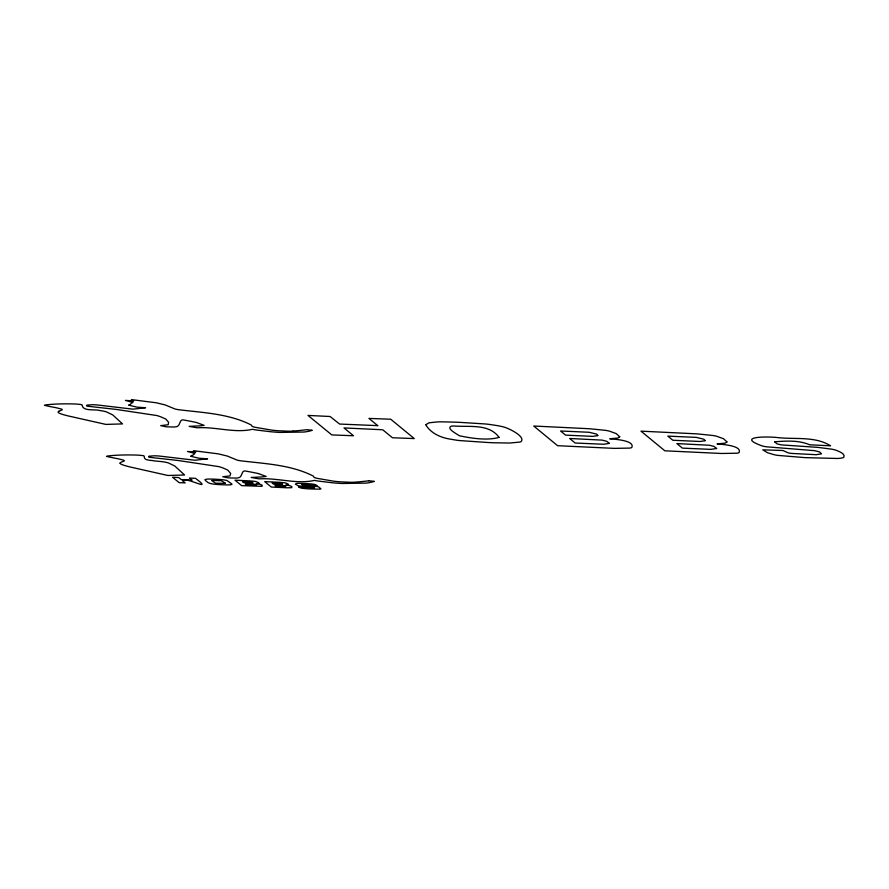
<?xml version="1.0" encoding="UTF-8"?>
<svg xmlns="http://www.w3.org/2000/svg" width="889" height="889" viewBox="0 0 889 889"><rect width="100%" height="100%" fill="white"/><g stroke="black" fill="none" stroke-linecap="round" stroke-linejoin="round"><path stroke-width="1.33" d="M58.807 411.285L62.241 409.851A7.801 1.411 5.5 0 0 62.052 409.429A6.79 1.222 5.5 0 0 61.33 409.018L55.818 407.651A42.816 7.734 5.5 0 0 51.351 406.818L44.45 405.34L45.872 404.906A65.319 11.79 5.5 0 1 75.932 404.028L80.81 404.484A3.367 0.611 5.5 0 1 81.71 404.717L82.244 405.206A36.049 6.512 5.5 0 1 82.199 405.662C83.588 411.607 95.201 408.929 100.324 410.618A9.357 1.689 5.5 0 1 102.113 410.885A13.646 2.467 5.5 0 1 106.302 411.807L112.747 414.93L122.526 423.909L105.858 424.409L68.597 416.019A46.584 8.412 5.5 0 1 64.186 414.885A37.682 6.801 5.5 0 1 61.274 413.996L58.763 412.929A12.824 2.311 5.5 0 1 58.118 412.285L58.085 412.163A18.191 3.278 5.5 0 1 58.841 411.285M368.857 480.771L374.291 481.36L373.036 481.782A47.606 8.59 5.5 0 1 366.101 483.105L341.765 483.494A46.839 8.457 5.5 0 1 332.175 482.749L317.929 481.016A17.869 3.223 5.5 0 1 314.55 480.382C297.093 484.405 278.779 478.026 260.855 478.804A16.724 3.023 5.5 0 1 258.51 478.782L251.176 477.46L259.61 477.026A10.879 1.967 5.5 0 1 260.988 477.026L266.189 476.448L258.421 473.57M293.037 431.087L292.07 431.143A22.914 4.134 5.5 0 1 288.18 431.198L278.201 430.743A26.892 4.856 5.5 0 1 271.489 430.098L254.943 427.253A14.402 2.6 5.5 0 1 252.12 426.32L251.82 425.964A29.559 5.334 5.5 0 0 251.076 424.909C228.629 413.552 202.87 412.718 178.333 409.673A10.735 1.934 5.5 0 1 175.077 409.018L165.287 404.973L156.32 402.784L132.805 399.783L131.205 400.039L133.728 400.939L125.427 400.394L132.928 402.506L131.539 403.028A43.572 7.868 5.5 0 0 131.25 403.228L130.639 404.195A7.568 1.367 5.5 0 1 129.983 404.484L128.583 405.14L136.884 407.129A5.912 1.067 5.5 0 0 138.484 407.251L145.585 407.751L132.872 409.162L96.957 404.928A22.77 4.112 5.5 0 0 92.467 404.695L86.833 405.151L86.533 405.817A5.078 0.922 5.5 0 0 87.733 406.24L116.17 409.418L156.964 415.563A54.429 9.823 5.5 0 1 160.587 416.752L165.776 419.041L168.61 422.275L168.188 424.742L160.687 425.631L165.887 426.742A33.682 6.079 5.5 0 0 168.51 426.887L174.444 426.998A7.868 1.422 5.5 0 0 175.8 426.798C180.8 426.787 178.967 418.497 183.734 420.008A89.178 16.102 5.5 0 1 196.413 422.486L204.148 425.375L198.958 425.953A10.879 1.967 5.5 0 0 197.569 425.942L189.135 426.376L196.48 427.698A16.724 3.023 5.5 0 0 198.814 427.72C216.76 426.931 235.029 433.321 252.52 429.298A18.069 3.267 5.5 0 0 256.477 430.02L270.145 431.676A46.839 8.457 5.5 0 0 279.724 432.421L304.06 432.032A47.606 8.59 5.5 0 0 310.994 430.698L312.25 430.276L306.816 429.687A151.374 27.326 5.5 0 1 293.014 431.076M120.126 463.247L120.159 463.369A12.902 2.334 5.5 0 0 121.026 464.136L122.915 464.936A36.549 6.601 5.5 0 0 126.249 465.958A46.584 8.412 5.5 0 0 130.639 467.103L167.888 475.482L184.568 474.993L174.777 466.014L168.332 462.891A13.646 2.467 5.5 0 0 164.154 461.969A9.59 1.734 5.5 0 0 161.998 461.658L155.008 460.969A17.335 3.134 5.5 0 1 153.875 460.835C151.152 460.002 143.874 460.902 144.24 456.746A36.049 6.512 5.5 0 0 144.285 456.29L143.751 455.79A3.367 0.611 5.5 0 0 142.84 455.568L137.984 455.124A65.319 11.79 5.5 0 0 107.88 455.99L106.48 456.413L113.859 457.979A39.216 7.079 5.5 0 1 118.293 458.813L123.36 460.102A6.79 1.222 5.5 0 1 124.093 460.502A7.857 1.422 5.5 0 1 124.238 461.002L121.004 462.28A18.402 3.323 5.5 0 0 120.082 463.236M258.455 473.57A89.178 16.102 5.5 0 0 245.753 471.092C240.997 469.581 242.83 477.871 237.841 477.882A7.868 1.422 5.5 0 1 236.485 478.082L230.051 477.938A32.504 5.867 5.5 0 1 227.928 477.815L222.717 476.715L229.918 475.948L230.718 473.515L227.806 470.125L223.283 468.07A53.74 9.701 5.5 0 0 219.005 466.647L178.2 460.502L149.763 457.324A5.078 0.922 5.5 0 1 148.563 456.89L148.863 456.224L154.508 455.779A22.77 4.112 5.5 0 1 158.987 456.001L194.902 460.235L207.615 458.835L200.514 458.335A5.912 1.067 5.5 0 1 198.925 458.213L190.613 456.224L192.013 455.557A7.568 1.367 5.5 0 0 192.557 455.357L194.913 453.479L187.468 451.479L195.769 452.023L193.246 451.123L194.847 450.867L218.361 453.868L227.317 456.057L237.107 460.091A10.735 1.934 5.5 0 0 240.374 460.758C264.9 463.78 290.67 464.647 313.117 475.982A29.559 5.334 5.5 0 1 313.85 477.049L314.15 477.393A14.402 2.6 5.5 0 0 316.984 478.326L333.519 481.171A26.892 4.856 5.5 0 0 340.231 481.827L350.21 482.271A22.914 4.134 5.5 0 0 354.111 482.227L355.067 482.16A151.374 27.326 5.5 0 0 368.891 480.782M301.682 484.561L303.86 485.461L315.095 486.239A6.212 1.122 5.5 0 1 316.273 486.394L317.506 486.594A4.201 0.756 5.5 0 1 318.551 486.85L320.918 488.806A4.523 0.822 5.5 0 1 320.296 489.039L319.884 489.106A5.912 1.067 5.5 0 1 319.129 489.172L310.594 488.961A47.117 8.501 5.5 0 1 307.305 488.783L302.56 488.317A4.412 0.8 5.5 0 1 301.527 488.128L300.571 487.883A5.634 1.011 5.5 0 1 299.904 487.661L298.404 486.783L314.662 487.894L312.728 487.005L301.582 486.227A7.079 1.278 5.5 0 1 300.504 486.105L299.382 485.939A4.456 0.8 5.5 0 1 298.215 485.694L295.348 484.138L296.537 483.372A7.012 1.267 5.5 0 1 297.571 483.305L306.038 483.549A47.239 8.523 5.5 0 1 307.472 483.627L312.806 484.094A4.601 0.833 5.5 0 1 314.161 484.338A5.712 1.033 5.5 0 1 315.262 484.627L317.14 485.661L301.749 484.494M774.619 441.8L776.953 443.844L781.275 444.889L817.924 447.389L831.804 449.178A15.202 2.745 5.5 0 1 835.593 450.09C838.36 451.134 845.906 453.746 843.772 457.402A16.358 2.956 5.5 0 1 841.905 457.979L840.416 458.224A21.358 3.856 5.5 0 1 837.694 458.48L805.19 457.635L777.808 455.39A15.958 2.878 5.5 0 1 774.086 454.69L767.463 452.701L762.795 449.834L782.909 450.501L787.943 452.757A6.756 1.222 5.5 0 0 791.699 453.423L816.124 454.701L821.536 453.857L819.591 451.934L814.535 450.656L766.329 446.8A16.113 2.911 5.5 0 1 762.117 445.922C735.047 436.11 768.185 436.477 777.186 437.532C794.777 439.633 814.969 435.921 830.504 445.8L809.623 444.8C799.011 440.088 785.876 440.922 774.619 441.8M205.159 479.827L205.481 480.46A46.417 8.379 5.5 0 0 205.737 480.727L207.97 482.516A16.213 2.923 5.5 0 0 208.37 482.738L210.282 483.46A6.556 1.178 5.5 0 0 211.904 483.827L213.416 484.072A8.001 1.445 5.5 0 0 214.849 484.261L217.994 484.516A39.872 7.201 5.5 0 0 221.105 484.694L222.272 484.749A44.895 8.101 5.5 0 0 225.662 484.883L227.428 484.916A11.19 2.022 5.5 0 0 228.406 484.894L229.973 484.816A7.001 1.267 5.5 0 0 231.551 484.505L231.762 484.383A8.112 1.467 5.5 0 0 231.985 484.105L227.006 480.549A6.912 1.245 5.5 0 0 224.317 479.971L222.85 479.76A8.934 1.611 5.5 0 0 221.272 479.582L218.205 479.371A41.405 7.479 5.5 0 0 217.016 479.304L214.827 479.193A45.35 8.19 5.5 0 0 211.415 479.06L209.693 479.038A8.99 1.622 5.5 0 0 206.459 479.227L206.081 479.293A6.39 1.156 5.5 0 0 205.615 479.438L205.47 479.493A6.745 1.222 5.5 0 0 205.215 479.693L205.181 479.749M425.775 424.686C429.565 431.632 437.744 436.199 445.367 438.11A23.436 4.234 5.5 0 0 448.878 438.899L455.601 440.044A28.759 5.19 5.5 0 0 459.457 440.555L487.617 442.489A184.934 33.382 5.5 0 0 494.595 442.789L509.797 443.033L519.498 442.111A23.87 4.312 5.5 0 0 521.132 441.611C525.977 436.288 507.119 427.442 502.841 426.787A24.436 4.412 5.5 0 0 497.451 425.631L489.695 424.453A31.904 5.756 5.5 0 0 485.472 423.975L460.702 422.419A188.346 34.004 5.5 0 0 453.679 422.119L442.166 421.842A34.915 6.301 5.5 0 0 437.266 421.931L429.12 422.786L425.775 424.686M258.821 483.172L258.71 483.372A3.656 0.656 5.5 0 1 258.332 483.516L257.677 483.616A4.645 0.833 5.5 0 1 256.865 483.672L256.065 483.716L259.155 484.072A3.489 0.633 5.5 0 1 260.077 484.272L261.855 485.072A22.047 3.978 5.5 0 1 262.177 485.338L262.155 486.161A4.412 0.8 5.5 0 1 261.555 486.305L241.63 485.638L235.029 480.193L249.087 480.871A25.914 4.678 5.5 0 1 250.554 480.949L254.654 481.349A4.489 0.811 5.5 0 1 255.932 481.594L258.332 482.594A19.458 3.512 5.5 0 1 258.588 482.816L258.821 483.172M288.492 484.594L287.358 485.027A4.645 0.833 5.5 0 1 286.547 485.083L285.747 485.138L288.836 485.483A3.489 0.633 5.5 0 1 289.747 485.683L291.536 486.494A22.047 3.978 5.5 0 1 291.848 486.75L291.825 487.572A4.412 0.8 5.5 0 1 291.225 487.717L286.98 487.794A23.925 4.323 5.5 0 1 285.814 487.739L271.312 487.05L264.711 481.616L278.757 482.283A27.592 4.978 5.5 0 1 279.835 482.338L284.324 482.76A4.489 0.811 5.5 0 1 285.613 483.016L288.003 484.005A19.458 3.512 5.5 0 1 288.258 484.238L288.492 484.594M619.7 436.799L617.944 438.044L609.776 438.766C613.91 439.199 635.379 440.355 631.768 447.578A15.935 2.878 5.5 0 1 629.612 448.1L614.266 448.367L557.603 445.7L533.744 426.031L589.84 428.754L605.898 430.398A16.146 2.911 5.5 0 1 609.298 431.098L616.244 433.61L619.7 436.799M726.946 441.911L725.191 443.155L717.023 443.889C721.157 444.322 742.626 445.478 739.015 452.69A15.935 2.878 5.5 0 1 736.859 453.223L721.512 453.479L664.85 450.812L640.991 431.154L697.087 433.865L713.145 435.521A16.146 2.911 5.5 0 1 716.545 436.21L723.49 438.722L726.946 441.911M255.954 484.994L246.497 484.894C241.252 482.938 254.221 483.249 255.954 484.994M285.625 486.405L276.168 486.305C270.956 484.383 283.958 484.694 285.625 486.405M609.354 443.378L603.553 444.256L575.161 443.011L569.66 438.477L602.109 440.122L606.743 441.311L609.354 443.378M716.601 448.489L710.8 449.367L682.408 448.123L676.907 443.589L709.355 445.245L713.989 446.422L716.601 448.489M225.439 483.327L215.616 483.238L211.604 480.505L221.417 480.693L225.439 483.327M499.051 437.377C487.428 440.766 471.67 438.344 459.324 435.754C456.735 433.843 446 428.498 451.168 426.22A10.324 1.867 5.5 0 1 453.979 425.987C469.048 427.276 488.939 423.297 499.051 437.377M252.754 482.838L243.853 482.716L242.453 481.571L252.376 482.416A10.901 1.967 5.5 0 1 252.643 482.638L252.754 482.838M282.424 484.249L273.523 484.127L272.134 482.983L282.046 483.827A10.901 1.967 5.5 0 1 282.324 484.049L282.424 484.249M597.797 435.588L592.963 436.377L565.604 435.132L560.581 430.998L589.118 432.276L596.419 434.054A39.394 7.112 5.5 0 1 597.408 434.854L597.797 435.588M705.044 440.7L700.21 441.489L672.851 440.255L667.828 436.121L696.365 437.388L703.666 439.177A39.394 7.112 5.5 0 1 704.655 439.977L705.044 440.7M191.868 480.093L181.312 479.649L178.689 477.56L172.566 477.26L179.156 482.66L185.168 482.883L182.534 480.716C185.112 476.004 214.971 493.128 195.469 478.304L189.435 478.082L191.868 480.093M377.725 425.642L339.587 424.053L330.108 416.497L307.983 415.419L331.808 434.921L353.5 435.754L343.987 427.931L381.703 429.72L382.948 429.954L392.449 437.766L414.252 438.566L390.738 419.219L368.935 418.408L377.725 425.642"/></g></svg>
